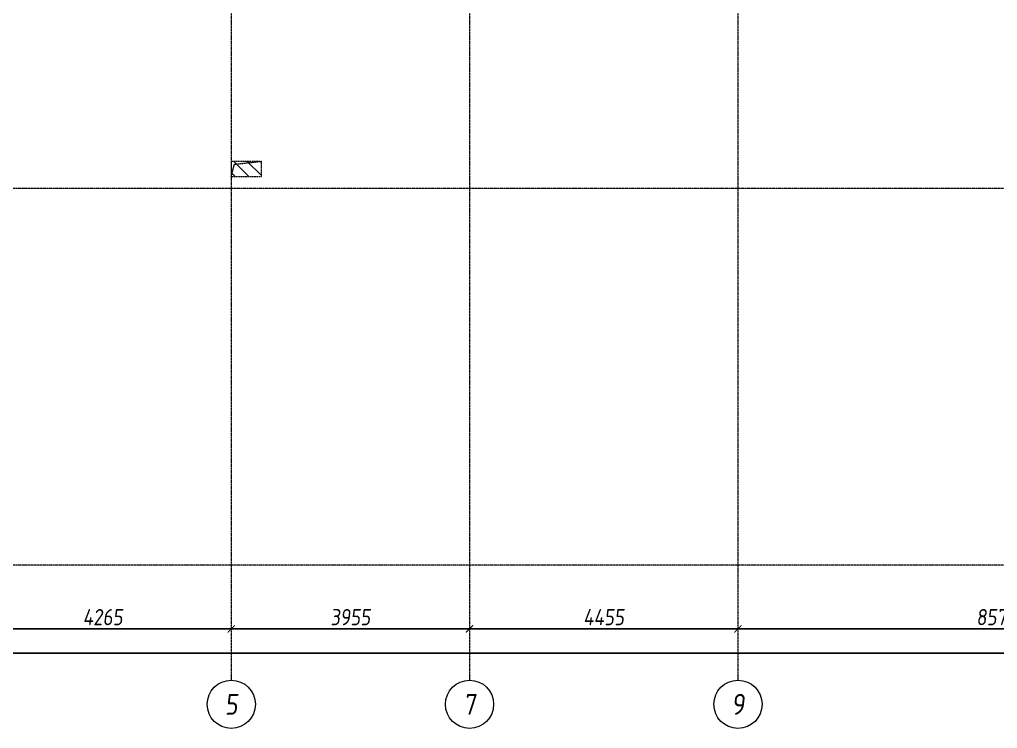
# Model space of a CAD drawing. Header units: millimetres. Extents: x -233751 to 529254, y -907864 to 285890.
# Drawn here: x -63215 to -46984, y 52494 to 64259 of the extents above; entities that cross this region are included whole.
import ezdxf
from ezdxf.enums import TextEntityAlignment as Align

# ---------------------------------------------------------------- set-up
doc = ezdxf.new("R2010")
doc.units = ezdxf.units.MM
doc.linetypes.add('ADSK_Штриховая_ш2 п1', pattern=[3, 2, -1])
doc.linetypes.add('осевая', pattern=[2, 1.25, -0.25, 0.25, -0.25])
doc.layers.get('0').update_dxf_attribs({"lineweight": 30})
doc.layers.get('Defpoints').update_dxf_attribs({"lineweight": 0})
doc.layers.add('КР_Оси', color=7, linetype='Continuous', lineweight=5)
doc.layers.add('КР_Сущ отверстия', color=6, linetype='Continuous', lineweight=15)
doc.styles.add('ISOCPEUR', font='isocpeur.ttf', dxfattribs={"width": 0.85, "oblique": 7})
doc.dimstyles.new('R_100', dxfattribs={"dimtxt": 270, "dimasz": 120, "dimexe": 100, "dimexo": 100, "dimgap": 60, "dimtad": 1, "dimdec": 0, "dimrnd": 5, "dimzin": 0, "dimdsep": 46, "dimtxsty": 'ISOCPEUR', "dimblk": 'ARCHTICK', "dimcen": 0, "dimdle": 100, "dimclrd": 256, "dimclre": 256, "dimclrt": 256, "dimadec": 0, "dimazin": 0, "dimtfac": 2, "dimtdec": 0, "dimtmove": 0, "dimatfit": 3, "dimfxl": 1, "dimtvp": 3, "dimtfill": 1, "dimtolj": 1, "dimtzin": 0, "dimarcsym": 0})

# ---------------------------------------------------------------- blocks, each defined once
blk = doc.blocks.new('*U2057')
at = {"color": 0, "linetype": 'ByBlock', "lineweight": -2, "ltscale": 10}
blk.add_line((0, 0), (-74924, 0), dxfattribs=at)
blk = doc.blocks.new('*U2067')
at = {"color": 0, "linetype": 'ByBlock', "lineweight": -2, "ltscale": 10}
blk.add_line((0, 0), (-74924, 0), dxfattribs=at)
blk = doc.blocks.new('*U2071')
at = {"color": 0, "linetype": 'ByBlock', "lineweight": -2, "ltscale": 10}
blk.add_line((0, 0), (0, -34307), dxfattribs=at)
at = {"color": 0, "linetype": 'Continuous', "lineweight": -2}
blk.add_line((0, -34307), (0, -34407), dxfattribs=at)
blk.add_circle((0, -34807), 400, dxfattribs=at)
at = {"color": 0, "linetype": 'Continuous', "lineweight": -2, "style": 'ISOCPEUR', "oblique": 7, "width": 0.856383}
blk.add_text('5', height=347, dxfattribs=at).set_placement((0, -34807), align=Align.MIDDLE_CENTER)
blk = doc.blocks.new('*U2072')
at = {"color": 0, "linetype": 'ByBlock', "lineweight": -2, "ltscale": 10}
blk.add_line((0, 0), (0, -34307), dxfattribs=at)
at = {"color": 0, "linetype": 'Continuous', "lineweight": -2}
blk.add_line((0, -34307), (0, -34407), dxfattribs=at)
blk.add_circle((0, -34807), 400, dxfattribs=at)
at = {"color": 0, "linetype": 'Continuous', "lineweight": -2, "style": 'ISOCPEUR', "oblique": 7, "width": 0.856383}
blk.add_text('7', height=347, dxfattribs=at).set_placement((0, -34807), align=Align.MIDDLE_CENTER)
blk = doc.blocks.new('*U2073')
at = {"color": 0, "linetype": 'ByBlock', "lineweight": -2, "ltscale": 10}
blk.add_line((0, 0), (0, -34307), dxfattribs=at)
at = {"color": 0, "linetype": 'Continuous', "lineweight": -2}
blk.add_line((0, -34307), (0, -34407), dxfattribs=at)
blk.add_circle((0, -34807), 400, dxfattribs=at)
at = {"color": 0, "linetype": 'Continuous', "lineweight": -2, "style": 'ISOCPEUR', "oblique": 7, "width": 0.856383}
blk.add_text('9', height=347, dxfattribs=at).set_placement((0, -34807), align=Align.MIDDLE_CENTER)
blk = doc.blocks.new('_ArchTick')
at = {"color": 0, "linetype": 'ByBlock', "const_width": 0.15}
blk.add_lwpolyline([(-0.5, -0.5), (0.5, 0.5)], dxfattribs=at)
blk = doc.blocks.new('*D739')
at = {"layer": 'Defpoints', "color": 0, "transparency": 16777216}
for p in [(-76866, 53745), (-8451, 53745), (-8451, 53745)]:
    blk.add_point(p, dxfattribs=at)
at = {"layer": 'КР_Оси', "lineweight": -2, "transparency": 16777216}
blk.add_line((-76966, 53745), (-8351, 53745), dxfattribs=at)
at = {"layer": 'КР_Оси', "lineweight": -2, "transparency": 16777216, "xscale": 120, "yscale": 120, "zscale": 120, "rotation": 180}
blk.add_blockref('_ArchTick', (-76866, 53745), dxfattribs=at)
at = {"layer": 'КР_Оси', "lineweight": -2, "transparency": 16777216, "xscale": 120, "yscale": 120, "zscale": 120}
blk.add_blockref('_ArchTick', (-8451, 53745), dxfattribs=at)
at = {"layer": 'КР_Оси', "transparency": 16777216, "insert": (-40964, 53940), "char_height": 270, "attachment_point": 5, "style": 'ISOCPEUR', "bg_fill": 3, "box_fill_scale": 1.1, "bg_fill_color": 256, "bg_fill_true_color": 13158600, "bg_fill_transparency": 0}
blk.add_mtext('\\A1;68415', dxfattribs=at)
blk = doc.blocks.new('*D746')
at = {"layer": 'Defpoints', "color": 0, "transparency": 16777216}
for p in [(-51291, 54147), (-51291, 54147), (-42721, 54147)]:
    blk.add_point(p, dxfattribs=at)
at = {"layer": 'КР_Оси', "lineweight": -2, "transparency": 16777216}
blk.add_line((-42621, 54147), (-51391, 54147), dxfattribs=at)
at = {"layer": 'КР_Оси', "lineweight": -2, "transparency": 16777216, "xscale": 120, "yscale": 120, "zscale": 120, "rotation": 180}
blk.add_blockref('_ArchTick', (-51291, 54147), dxfattribs=at)
at = {"layer": 'КР_Оси', "lineweight": -2, "transparency": 16777216, "xscale": 120, "yscale": 120, "zscale": 120}
blk.add_blockref('_ArchTick', (-42721, 54147), dxfattribs=at)
at = {"layer": 'КР_Оси', "transparency": 16777216, "insert": (-47006, 54342), "char_height": 270, "attachment_point": 5, "style": 'ISOCPEUR', "bg_fill": 3, "box_fill_scale": 1.1, "bg_fill_color": 256, "bg_fill_true_color": 13158600, "bg_fill_transparency": 0}
blk.add_mtext('\\A1;8570', dxfattribs=at)
blk = doc.blocks.new('*D747')
at = {"layer": 'Defpoints', "color": 0, "transparency": 16777216}
for p in [(-55746, 54147), (-55746, 54147), (-51291, 54147)]:
    blk.add_point(p, dxfattribs=at)
at = {"layer": 'КР_Оси', "lineweight": -2, "transparency": 16777216}
blk.add_line((-51191, 54147), (-55846, 54147), dxfattribs=at)
at = {"layer": 'КР_Оси', "lineweight": -2, "transparency": 16777216, "xscale": 120, "yscale": 120, "zscale": 120, "rotation": 180}
blk.add_blockref('_ArchTick', (-55746, 54147), dxfattribs=at)
at = {"layer": 'КР_Оси', "lineweight": -2, "transparency": 16777216, "xscale": 120, "yscale": 120, "zscale": 120}
blk.add_blockref('_ArchTick', (-51291, 54147), dxfattribs=at)
at = {"layer": 'КР_Оси', "transparency": 16777216, "insert": (-53518, 54342), "char_height": 270, "attachment_point": 5, "style": 'ISOCPEUR', "bg_fill": 3, "box_fill_scale": 1.1, "bg_fill_color": 256, "bg_fill_true_color": 13158600, "bg_fill_transparency": 0}
blk.add_mtext('\\A1;4455', dxfattribs=at)
blk = doc.blocks.new('*D748')
at = {"layer": 'Defpoints', "color": 0, "transparency": 16777216}
for p in [(-59701, 54147), (-59701, 54147), (-55746, 54147)]:
    blk.add_point(p, dxfattribs=at)
at = {"layer": 'КР_Оси', "lineweight": -2, "transparency": 16777216}
blk.add_line((-55646, 54147), (-59801, 54147), dxfattribs=at)
at = {"layer": 'КР_Оси', "lineweight": -2, "transparency": 16777216, "xscale": 120, "yscale": 120, "zscale": 120, "rotation": 180}
blk.add_blockref('_ArchTick', (-59701, 54147), dxfattribs=at)
at = {"layer": 'КР_Оси', "lineweight": -2, "transparency": 16777216, "xscale": 120, "yscale": 120, "zscale": 120}
blk.add_blockref('_ArchTick', (-55746, 54147), dxfattribs=at)
at = {"layer": 'КР_Оси', "transparency": 16777216, "insert": (-57723, 54342), "char_height": 270, "attachment_point": 5, "style": 'ISOCPEUR', "bg_fill": 3, "box_fill_scale": 1.1, "bg_fill_color": 256, "bg_fill_true_color": 13158600, "bg_fill_transparency": 0}
blk.add_mtext('\\A1;3955', dxfattribs=at)
blk = doc.blocks.new('*D749')
at = {"layer": 'Defpoints', "color": 0, "transparency": 16777216}
for p in [(-63966, 54147), (-63966, 54147), (-59701, 54147)]:
    blk.add_point(p, dxfattribs=at)
at = {"layer": 'КР_Оси', "lineweight": -2, "transparency": 16777216}
blk.add_line((-59601, 54147), (-64066, 54147), dxfattribs=at)
at = {"layer": 'КР_Оси', "lineweight": -2, "transparency": 16777216, "xscale": 120, "yscale": 120, "zscale": 120, "rotation": 180}
blk.add_blockref('_ArchTick', (-63966, 54147), dxfattribs=at)
at = {"layer": 'КР_Оси', "lineweight": -2, "transparency": 16777216, "xscale": 120, "yscale": 120, "zscale": 120}
blk.add_blockref('_ArchTick', (-59701, 54147), dxfattribs=at)
at = {"layer": 'КР_Оси', "transparency": 16777216, "insert": (-61833, 54342), "char_height": 270, "attachment_point": 5, "style": 'ISOCPEUR', "bg_fill": 3, "box_fill_scale": 1.1, "bg_fill_color": 256, "bg_fill_true_color": 13158600, "bg_fill_transparency": 0}
blk.add_mtext('\\A1;4265', dxfattribs=at)

msp = doc.modelspace()

# ---------------------------------------------------------------- hatches: boundary and pattern name
at = {"layer": 'КР_Сущ отверстия'}
h = msp.add_hatch(dxfattribs=at)
h.set_pattern_fill('ANSI31', scale=50, angle=90)
h.paths.add_polyline_path([(-59200.7, 61905.7), (-59700.7, 61905.7), (-59700.7, 61655.7), (-59200.7, 61655.7)])

# ---------------------------------------------------------------- linework, layer by layer
at = {"layer": 'КР_Сущ отверстия', "linetype": 'ADSK_Штриховая_ш2 п1', "ltscale": 0.3}
msp.add_lwpolyline([(-59700.7, 61655.7), (-59200.7, 61655.7), (-59200.7, 61905.7), (-59700.7, 61905.7)], close=True, dxfattribs=at)
msp.add_lwpolyline([(-59700.7, 61655.7), (-59649.1, 61858.1), (-59200.7, 61905.7)], dxfattribs=at)

# ---------------------------------------------------------------- block references
at = {"layer": 'КР_Оси', "linetype": 'осевая'}
for name, p in [('*U2071', (-59700.7, 87701.9)), ('*U2072', (-55745.7, 87701.9)), ('*U2073', (-51290.7, 87701.9)), ('*U2057', (-5832.3, 61455.7)), ('*U2067', (-5832.3, 55205.7))]:
    msp.add_blockref(name, p, dxfattribs=at)

# ---------------------------------------------------------------- next in the draw order: dimensions: what is measured, and where the dimension line sits
at = {"layer": 'КР_Оси'}
dim = msp.add_linear_dim(base=(-8450.7, 53745), p1=(-76865.7, 53745), p2=(-8450.7, 53745), dimstyle='R_100', override={"dimpost": '\\X'}, dxfattribs=at)
dim.commit()
dim.dimension.update_dxf_attribs({"geometry": '*D739', "text_midpoint": (-40964.4, 53745), "dimtype": 160})

# ---------------------------------------------------------------- next in the draw order: dimensions: what is measured, and where the dimension line sits
dim = msp.add_linear_dim(base=(-51290.7, 54147.1), p1=(-42720.7, 54147.1), p2=(-51290.7, 54147.1), dimstyle='R_100', override={"dimpost": '\\X', "dimtmove": 1}, dxfattribs=at)
dim.commit()
dim.dimension.update_dxf_attribs({"geometry": '*D746', "text_midpoint": (-47005.7, 54342.1)})

# ---------------------------------------------------------------- next in the draw order: dimensions: what is measured, and where the dimension line sits
dim = msp.add_linear_dim(base=(-55745.7, 54147.1), p1=(-51290.7, 54147.1), p2=(-55745.7, 54147.1), dimstyle='R_100', override={"dimpost": '\\X', "dimtmove": 1}, dxfattribs=at)
dim.commit()
dim.dimension.update_dxf_attribs({"geometry": '*D747', "text_midpoint": (-53518.2, 54342.1)})

# ---------------------------------------------------------------- next in the draw order: dimensions: what is measured, and where the dimension line sits
dim = msp.add_linear_dim(base=(-59700.7, 54147.1), p1=(-55745.7, 54147.1), p2=(-59700.7, 54147.1), dimstyle='R_100', override={"dimpost": '\\X', "dimtmove": 1}, dxfattribs=at)
dim.commit()
dim.dimension.update_dxf_attribs({"geometry": '*D748', "text_midpoint": (-57723.2, 54342.1)})

# ---------------------------------------------------------------- next in the draw order: dimensions: what is measured, and where the dimension line sits
dim = msp.add_linear_dim(base=(-63965.7, 54147.1), p1=(-59700.7, 54147.1), p2=(-63965.7, 54147.1), dimstyle='R_100', override={"dimpost": '\\X', "dimtmove": 1}, dxfattribs=at)
dim.commit()
dim.dimension.update_dxf_attribs({"geometry": '*D749', "text_midpoint": (-61833.2, 54342.1)})

doc.saveas('drawing.dxf')
